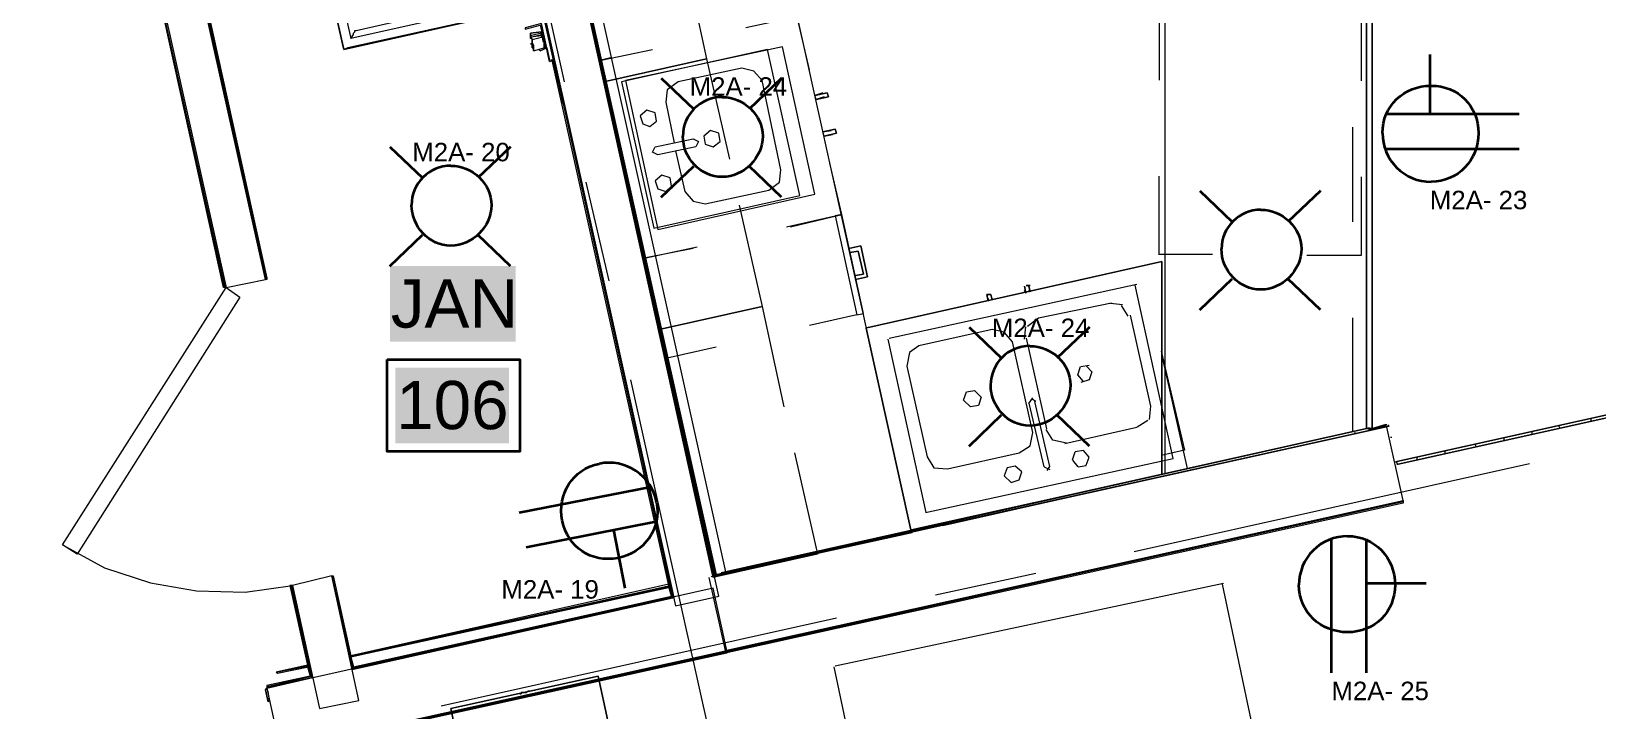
# Model space of a CAD drawing. Header units: millimetres. Extents: x 0.7 to 36.3, y 0.7 to 47.9.
# Drawn here: x 25.939 to 27.868, y 11.575 to 12.412 of the extents above; entities that cross this region are included whole.
import ezdxf

# ---------------------------------------------------------------- set-up
doc = ezdxf.new("R2010")
doc.units = ezdxf.units.MM
doc.header["$LTSCALE"] = 0.007
doc.layers.add('PDF2_Geometry', color=7, linetype='Continuous')
doc.layers.add('PDF_Text', color=7, linetype='Continuous')
doc.layers.add('PDF_Geometry', color=7, linetype='Continuous', true_color=0x777777)
doc.layers.add('PDF_Solid Fills', color=7, linetype='Continuous', true_color=0xffffff)
doc.styles.add('PDF Arial', font='arial.ttf')

msp = doc.modelspace()

# ---------------------------------------------------------------- linework, layer by layer
at = {"layer": 'PDF2_Geometry', "lineweight": 35}
for points in [[(27.6613, 12.3831), (27.6613, 12.3098)], [(27.7713, 12.3098), (27.6063, 12.3098)], [(27.7713, 12.2665), (27.6063, 12.2665)], [(26.5399, 11.8193), (26.7018, 11.8511)], [(26.5483, 11.7768), (26.7102, 11.8086)], [(26.6703, 11.726), (26.6562, 11.798)], [(27.5401, 11.6219), (27.5401, 11.7869)], [(27.5835, 11.6219), (27.5835, 11.7869)], [(27.6568, 11.7319), (27.5835, 11.7319)]]:
    msp.add_lwpolyline(points, dxfattribs=at)
for centre, start, end in [((27.6627, 12.2862), 179.7603, 270.2397), ((26.6503, 11.8209), 10.8792, 101.3587), ((27.5599, 11.7305), 89.7603, 180.2397)]:
    msp.add_arc(centre, 0.0597, start, end, dxfattribs=at)
for points in [[(27.603, 12.2865), (27.603, 12.3198), (27.6296, 12.3448), (27.663, 12.3448)], [(27.663, 12.3448), (27.6963, 12.3448), (27.7213, 12.3198), (27.7213, 12.2865)], [(27.7213, 12.2865), (27.7213, 12.2531), (27.6963, 12.2265), (27.663, 12.2265)], [(26.5928, 11.8093), (26.5864, 11.842), (26.6058, 11.873), (26.6385, 11.8794)], [(26.7089, 11.8321), (26.7154, 11.7994), (26.694, 11.7698), (26.6613, 11.7633)], [(26.6613, 11.7633), (26.6286, 11.7569), (26.5993, 11.7766), (26.5928, 11.8093)], [(27.5601, 11.7903), (27.5935, 11.7903), (27.6185, 11.7636), (27.6185, 11.7303)], [(27.5601, 11.6719), (27.5268, 11.6719), (27.5002, 11.6969), (27.5002, 11.7303)], [(27.6185, 11.7303), (27.6185, 11.6969), (27.5935, 11.6719), (27.5601, 11.6719)]]:
    msp.add_open_spline(points, degree=3, dxfattribs=at)
at = {"layer": 'PDF_Geometry', "lineweight": 18}
for points in [[(25.174, 13.4061), (25.1823, 13.3745), (25.469, 13.4378), (25.8606, 13.5244), (26.0589, 12.6378), (26.0173, 12.6295), (26.0289, 12.5812), (26.0689, 12.5895), (26.1789, 12.0962), (26.2273, 12.1062), (26.1173, 12.6012), (26.5139, 12.6895), (26.7322, 11.7045), (26.7856, 11.7162), (26.5606, 12.7245), (26.4023, 13.4345), (26.7639, 13.5145), (26.7489, 13.5844), (26.3873, 13.5028), (26.2039, 14.3344)], [(26.7761, 11.7405), (27.6112, 11.9255)], [(26.7935, 11.6493), (27.6285, 11.8343), (27.6085, 11.9243)], [(26.7939, 11.6495), (26.7739, 11.7395)]]:
    msp.add_lwpolyline(points, dxfattribs=at)
at = {"layer": 'PDF_Geometry', "lineweight": 9}
for points in [[(27.5835, 11.9227), (27.5835, 13.2643), (27.5835, 13.571)], [(27.5839, 13.5711), (27.5905, 13.5711), (27.5905, 13.2644), (27.5905, 11.9228), (27.5839, 11.9228), (27.5905, 11.9228), (27.5905, 13.2594), (27.5905, 13.5694)], [(27.3336, 13.2643), (27.5835, 13.2643), (27.5835, 11.9227), (27.5835, 12.0594)], [(27.3348, 13.2649), (27.3348, 11.8666)], [(26.7789, 11.7395), (26.5156, 12.9311), (26.7806, 11.7412)], [(26.5156, 12.9311), (26.7789, 11.7429), (26.7789, 11.7412)], [(26.5389, 12.8378), (26.5173, 12.9311), (26.7822, 11.7429), (26.5673, 12.7045)], [(26.5956, 12.3495), (26.4873, 12.8361)], [(26.8206, 12.6712), (26.8272, 12.6728), (26.8089, 12.7595), (26.8072, 12.7695), (26.8089, 12.7595), (27.0222, 11.7979)], [(27.3279, 12.7331), (27.3279, 12.6348), (27.3279, 12.4482), (27.3279, 12.3515)], [(26.3356, 11.6262), (26.3089, 11.7412), (26.3339, 11.6262), (26.7306, 11.7145), (26.5956, 12.3228), (26.5139, 12.6878)], [(26.5956, 12.3228), (26.5939, 12.3228), (26.5123, 12.6895)], [(26.5856, 12.6828), (26.7939, 11.7462)], [(26.5773, 12.3745), (26.5189, 12.6395)], [(26.2689, 12.6345), (26.3239, 12.3895), (26.5623, 12.4428), (26.3289, 12.3912), (26.3239, 12.3895), (26.3223, 12.3962), (26.2706, 12.6278)], [(26.2939, 12.6195), (26.2923, 12.6195), (26.2906, 12.6212), (26.2889, 12.6212), (26.2889, 12.6228), (26.2873, 12.6228), (26.2823, 12.6262), (26.3323, 12.4028)], [(26.1206, 12.5995), (26.2289, 12.1078), (26.2289, 12.1062), (26.2273, 12.1062), (26.1173, 12.5995)], [(26.0689, 12.5895), (26.1789, 12.0962), (26.1773, 12.0962), (26.0673, 12.5895)], [(26.7439, 12.5012), (26.7706, 12.3778), (26.6439, 12.3495), (26.6173, 12.4728)], [(26.5556, 12.4528), (26.3323, 12.4028), (26.3356, 12.4078), (26.3356, 12.4095), (26.3373, 12.4112), (26.3373, 12.4128), (26.3389, 12.4128), (26.5439, 12.4595)], [(27.51, 12.4476), (27.5766, 12.4476), (27.5766, 12.3509)], [(26.8972, 12.3645), (26.8822, 12.4295), (26.8189, 12.4162)], [(26.5673, 12.4095), (26.5539, 12.4062)], [(26.5673, 12.4062), (26.5539, 12.4045), (26.5673, 12.4078), (26.5689, 12.4078)], [(26.5689, 12.4045), (26.5556, 12.4012)], [(26.5656, 12.4195), (26.5723, 12.3912), (26.5639, 12.3895), (26.5656, 12.3878), (26.5739, 12.3912), (26.5773, 12.3762)], [(26.5673, 12.4095), (26.5673, 12.4095)], [(26.5673, 12.4095), (26.5673, 12.4078), (26.5673, 12.4095)], [(26.5556, 12.3962), (26.5539, 12.3962)], [(26.5556, 12.3912), (26.5573, 12.3912)], [(26.5573, 12.3878), (26.5706, 12.3912)], [(26.5706, 12.3962), (26.5706, 12.3962)], [(26.5706, 12.3962), (26.5706, 12.3945), (26.5706, 12.3962)], [(26.5706, 12.3945), (26.5706, 12.3945)], [(26.7822, 11.7429), (26.6406, 12.3762), (26.7039, 12.3895)], [(26.7239, 11.7312), (26.3323, 11.6429), (26.7256, 11.7295), (26.5823, 12.3762), (26.7289, 11.7145)], [(26.7239, 11.7295), (26.5806, 12.3762)], [(26.6722, 12.2262), (26.6439, 12.3495), (26.7706, 12.3778), (26.7989, 12.2545)], [(26.7322, 12.2645), (26.7439, 12.2145), (26.7539, 12.2028), (26.7689, 12.1995), (26.8472, 12.2162), (26.8606, 12.2262), (26.8622, 12.2412), (26.8389, 12.3512), (26.8289, 12.3628), (26.8139, 12.3662), (26.7356, 12.3495), (26.7222, 12.3395), (26.7206, 12.3245), (26.7306, 12.2745)], [(26.9056, 12.3278), (26.9156, 12.3312), (26.9056, 12.3278), (26.9206, 12.3312), (26.9189, 12.3362), (26.9039, 12.3328)], [(26.9156, 12.2828), (26.9256, 12.2845), (26.9156, 12.2828), (26.9306, 12.2862), (26.9289, 12.2912), (26.9139, 12.2878)], [(27.5663, 12.2939), (27.5663, 12.1772)], [(27.5835, 12.1777), (27.5835, 12.296)], [(26.8739, 12.1712), (26.9372, 12.1862), (26.9222, 12.2495)], [(27.3279, 12.1365), (27.3279, 12.2332)], [(27.5766, 12.2326), (27.5766, 12.1359), (27.51, 12.1359)], [(26.6506, 12.1045), (26.6223, 12.2262)], [(26.8106, 12.1978), (26.8389, 12.0728), (26.7122, 12.0445), (26.6839, 12.1695)], [(26.8689, 12.1712), (26.9289, 12.1845), (26.9556, 12.0628), (26.8972, 12.0495)], [(26.9556, 12.0628), (26.9639, 12.0645), (26.9372, 12.1862), (26.9289, 12.1845)], [(26.7539, 12.1445), (26.6956, 12.1328), (26.7589, 12.1462)], [(26.9539, 12.1062), (26.9689, 12.1095), (26.9606, 12.1478), (26.9456, 12.1445), (26.9606, 12.1478), (26.9456, 12.1445)], [(26.9472, 12.1395), (26.9572, 12.1412), (26.9472, 12.1395), (26.9572, 12.1412), (26.9639, 12.1128), (26.9572, 12.1412), (26.9472, 12.1395), (26.9572, 12.1412), (26.9639, 12.1128), (26.9572, 12.1412), (26.9639, 12.1128), (26.9572, 12.1412), (26.9472, 12.1395), (26.9456, 12.1445), (26.9606, 12.1478), (26.9689, 12.1095), (26.9539, 12.1062), (26.9539, 12.1112), (26.9639, 12.1128), (26.9539, 12.1112), (26.9639, 12.1128), (26.9539, 12.1112), (26.9639, 12.1128), (26.9539, 12.1112)], [(27.3936, 12.1368), (27.3285, 12.1368)], [(27.023, 11.7982), (27.3314, 11.8665), (27.3314, 12.1282), (26.968, 12.0465), (27.3314, 12.1282), (27.3314, 11.8665)], [(27.3003, 12.1001), (26.9953, 12.0335)], [(27.0402, 11.8194), (27.3452, 11.886), (27.2986, 12.0993)], [(27.2692, 12.077), (27.1792, 12.0587)], [(27.283, 12.0749), (27.2679, 12.0765)], [(26.7389, 11.9212), (26.7122, 12.0445), (26.8389, 12.0728), (26.8656, 11.9495)], [(27.166, 12.0488), (27.1794, 12.0588)], [(27.2899, 12.0609), (27.2815, 12.0742)], [(27.3159, 11.9337), (27.3176, 11.9504), (27.2926, 12.0621)], [(27.5663, 12.0589), (27.5663, 11.9189)], [(27.1472, 12.0295), (27.1372, 12.0412), (27.1222, 12.0445), (27.0322, 12.0245), (27.0206, 12.0162), (27.0172, 11.9995), (27.0422, 11.8878), (27.0506, 11.8745), (27.0672, 11.8729), (27.1556, 11.8928)], [(27.1622, 12.0328), (27.1639, 12.0478)], [(26.7822, 12.0228), (26.7222, 12.0095)], [(26.9939, 12.0328), (27.0406, 11.8195)], [(27.1691, 11.9013), (27.1725, 11.918), (27.1475, 12.0296)], [(27.1897, 11.9223), (27.1647, 12.034)], [(27.2315, 11.999), (27.2416, 12.0007)], [(27.2383, 11.9993), (27.245, 11.9926), (27.2417, 11.9826)], [(27.3306, 12.0179), (27.359, 11.8962), (27.3306, 11.8896)], [(27.3324, 12.007), (27.3625, 11.8737)], [(26.7972, 11.4445), (26.6772, 11.9828)], [(27.2279, 11.9889), (27.2312, 11.9989)], [(27.2346, 11.9806), (27.228, 11.9889)], [(27.2416, 11.9826), (27.2315, 11.9792)], [(27.1675, 11.9537), (27.1725, 11.9604)], [(27.1863, 11.8756), (27.1679, 11.9539)], [(27.1709, 11.9597), (27.1759, 11.9563)], [(27.1899, 11.8709), (27.1932, 11.8759), (27.1748, 11.9559)], [(26.7836, 11.7435), (27.587, 11.9235), (26.7887, 11.7451)], [(27.212, 11.9044), (27.3003, 11.9244)], [(27.3007, 11.9246), (27.3141, 11.9329)], [(27.5853, 11.9228), (27.587, 11.9228)], [(27.5911, 11.9231), (27.6077, 11.9281), (27.6077, 11.9264), (27.586, 11.9214), (27.6077, 11.9264)], [(27.6095, 11.9272), (27.6112, 11.9255), (27.5861, 11.9205)], [(27.6077, 11.9264), (27.6077, 11.9264)], [(27.6077, 11.9264), (27.6077, 11.9264)], [(27.6077, 11.9264), (27.6077, 11.9264)], [(27.6077, 11.9264), (27.6077, 11.9264)], [(27.6077, 11.9264), (27.6077, 11.9264)], [(26.7821, 11.7418), (27.587, 11.9201), (26.7804, 11.7418)], [(27.1883, 11.9217), (27.1967, 11.9083)], [(27.1972, 11.9086), (27.2139, 11.9053)], [(27.568, 11.9173), (27.5697, 11.9173)], [(27.6129, 11.9122), (27.6146, 11.9122)], [(26.8789, 11.8928), (26.9072, 11.7679), (26.7789, 11.7395), (26.7522, 11.8645)], [(27.1557, 11.8929), (27.169, 11.9012)], [(27.2243, 11.8938), (27.2209, 11.8838)], [(27.2211, 11.8838), (27.2277, 11.8755)], [(27.2346, 11.8956), (27.2246, 11.8939)], [(27.2382, 11.8774), (27.2416, 11.8873), (27.2349, 11.8957)], [(27.0615, 11.8033), (27.3348, 11.8649)], [(27.1865, 11.8757), (27.1932, 11.8723)], [(27.2281, 11.8756), (27.2381, 11.8773)], [(27.3625, 11.8703), (27.2574, 11.847)], [(27.2973, 11.7712), (27.7839, 11.8795)], [(27.6215, 11.8807), (27.6215, 11.8807)], [(27.6215, 11.8807), (27.6215, 11.8807)], [(26.7935, 11.6493), (27.6285, 11.8343), (27.6285, 11.8327), (27.6285, 11.831), (26.7935, 11.646)], [(27.6285, 11.8327), (27.6285, 11.8327)], [(27.6285, 11.8327), (27.6285, 11.8327)], [(27.6285, 11.8327), (27.6285, 11.8327)], [(27.6285, 11.8327), (27.6285, 11.8327)], [(27.6285, 11.8327), (27.6285, 11.8327)], [(27.1406, 11.8212), (27.0356, 11.7979)], [(26.7956, 11.7445), (27.0239, 11.7945)], [(25.9773, 11.7795), (26.0289, 11.7512), (26.0856, 11.7329), (26.1423, 11.7229), (26.2023, 11.7212), (26.2606, 11.7295)], [(26.2789, 11.6295), (26.2823, 11.6179), (26.2289, 11.6062), (26.2289, 11.6045), (26.2289, 11.6029), (26.2856, 11.6162), (26.2606, 11.7295), (26.2589, 11.7295), (26.2573, 11.7295), (26.2789, 11.6312), (26.2406, 11.6229), (26.2806, 11.6312), (26.2589, 11.7295), (26.2839, 11.6162), (26.2806, 11.6295), (26.2423, 11.6212)], [(26.3089, 11.7412), (26.3089, 11.7412)], [(26.7272, 11.7295), (26.3306, 11.6412), (26.7272, 11.7279)], [(27.4074, 11.732), (26.929, 11.6303)], [(27.0293, 11.1497), (27.5075, 11.2513), (27.406, 11.7313)], [(27.0525, 11.718), (27.1759, 11.7447)], [(26.3339, 11.6279), (26.3323, 11.6412), (26.3356, 11.6295), (26.7272, 11.7162), (26.7239, 11.7279)], [(26.7289, 11.7162), (26.7256, 11.7279), (26.3323, 11.6412)], [(26.3339, 11.6279), (26.7289, 11.7162), (26.3339, 11.6279)], [(26.4439, 11.5812), (26.9306, 11.6895)], [(26.2589, 11.5295), (26.7956, 11.6479), (26.2589, 11.5295), (26.5139, 11.5862), (26.7956, 11.6495), (26.7956, 11.6479), (26.7956, 11.6462), (26.2589, 11.5279), (26.2439, 11.5229), (26.2406, 11.5412), (26.2423, 11.5429)], [(26.7939, 11.6462), (26.7939, 11.6479), (26.7939, 11.6495)], [(26.2856, 11.6179), (26.2289, 11.6045), (26.2839, 11.6162)], [(26.2823, 11.6295), (26.2423, 11.6212), (26.2406, 11.6229), (26.2823, 11.6312)], [(26.2406, 11.6229), (26.2406, 11.6229)], [(26.4556, 11.5779), (26.6372, 11.6179), (26.4556, 11.5779)], [(26.9272, 11.6295), (27.0289, 11.1495)], [(26.2323, 11.5879), (26.2306, 11.5995)], [(26.4673, 11.5229), (26.4556, 11.5779), (26.4673, 11.5229)]]:
    msp.add_lwpolyline(points, dxfattribs=at)
for points in [[(26.5239, 12.6412), (26.5823, 12.3762)], [(26.5239, 12.6412), (26.5823, 12.3762)], [(26.2289, 12.1062), (26.1189, 12.5995)], [(26.1756, 12.0962), (26.0673, 12.5878), (26.1773, 12.0962)], [(26.5739, 12.3912), (26.5673, 12.4212), (26.5473, 12.4162), (26.5473, 12.4145), (26.5656, 12.4195), (26.5723, 12.3912), (26.5639, 12.3895), (26.5656, 12.3878)], [(26.5539, 12.4095), (26.5673, 12.4112)], [(26.5573, 12.3878), (26.5573, 12.3895), (26.5573, 12.3912), (26.5573, 12.3928), (26.5573, 12.3945), (26.5556, 12.3962), (26.5556, 12.3995), (26.5556, 12.4012), (26.5556, 12.4028), (26.5539, 12.4028), (26.5539, 12.4045), (26.5539, 12.4062), (26.5539, 12.4095), (26.5539, 12.4062), (26.5539, 12.4045), (26.5556, 12.4012), (26.5556, 12.3978), (26.5573, 12.3945), (26.5573, 12.3912)], [(26.5706, 12.3912), (26.5706, 12.3945), (26.5706, 12.3978), (26.5689, 12.4012), (26.5689, 12.4045), (26.5673, 12.4078), (26.5673, 12.4095), (26.5673, 12.4112), (26.5673, 12.4095), (26.5673, 12.4078), (26.5673, 12.4062), (26.5673, 12.4045), (26.5689, 12.4045), (26.5689, 12.4028), (26.5689, 12.3995), (26.5706, 12.3978), (26.5706, 12.3962), (26.5706, 12.3945), (26.5706, 12.3928)], [(26.5539, 12.3962), (26.5556, 12.3962), (26.5556, 12.3945), (26.5556, 12.3928), (26.5556, 12.3912), (26.5556, 12.3928), (26.5556, 12.3945), (26.5556, 12.3962)], [(26.6656, 12.3495), (26.7056, 12.1695), (26.8856, 12.2095), (26.8456, 12.3895)], [(26.7106, 12.1678), (26.9039, 12.2112), (26.8639, 12.3928), (26.6706, 12.3512)], [(26.5773, 12.3745), (26.5823, 12.3762), (26.5789, 12.3762), (26.5823, 12.3762)], [(26.6406, 12.3762), (26.6539, 12.3795)], [(26.9206, 12.3312), (26.9056, 12.3278), (26.9039, 12.3328), (26.9189, 12.3362)], [(26.9139, 12.3362), (26.9039, 12.3328)], [(26.7006, 12.2945), (26.7089, 12.3012), (26.7072, 12.3112), (26.6972, 12.3145), (26.6889, 12.3078), (26.6922, 12.2978)], [(26.7789, 12.2695), (26.7872, 12.2762), (26.7856, 12.2862), (26.7756, 12.2895), (26.7672, 12.2828), (26.7689, 12.2728)], [(26.9306, 12.2862), (26.9156, 12.2828), (26.9139, 12.2878), (26.9289, 12.2912)], [(26.9239, 12.2895), (26.9139, 12.2878)], [(26.7106, 12.2595), (26.7039, 12.2628), (26.7072, 12.2695), (26.7539, 12.2795), (26.7606, 12.2762), (26.7572, 12.2695)], [(26.7206, 12.2145), (26.7272, 12.2212), (26.7256, 12.2312), (26.7156, 12.2345), (26.7072, 12.2278), (26.7106, 12.2178)], [(26.9539, 12.1062), (26.9689, 12.1095), (26.9606, 12.1478), (26.9689, 12.1095), (26.9539, 12.1062), (26.9689, 12.1095), (26.9606, 12.1478), (26.9456, 12.1445), (26.9606, 12.1478), (26.9689, 12.1095)], [(27.1639, 12.0895), (27.1622, 12.0978)], [(27.164, 12.0986), (27.169, 12.0986)], [(27.1673, 12.0979), (27.169, 12.0912), (27.1673, 12.0929), (27.169, 12.0912)], [(27.6191, 11.8819), (28.5957, 12.0986)], [(27.1206, 12.0878), (27.1222, 12.0812), (27.1222, 12.0828), (27.1222, 12.0812), (27.1206, 12.0878), (27.1156, 12.0878), (27.1172, 12.0795), (27.1156, 12.0878)], [(27.1172, 12.0828), (27.1172, 12.0795)], [(27.1622, 12.0928), (27.1639, 12.0895)], [(27.6206, 11.8786), (28.5957, 12.0953)], [(26.9672, 12.0462), (27.0222, 11.7979)], [(27.0872, 11.9578), (27.0906, 11.9678), (27.1006, 11.9695), (27.1089, 11.9612), (27.1056, 11.9512), (27.0956, 11.9495)], [(27.587, 11.9201), (27.587, 11.9235)], [(27.1372, 11.8645), (27.1456, 11.8562), (27.1556, 11.8595), (27.1589, 11.8695), (27.1506, 11.8762), (27.1406, 11.8745)], [(27.6199, 11.8823), (27.6215, 11.879)], [(26.7935, 11.6477), (27.6285, 11.8327)], [(26.3323, 11.6429), (26.3089, 11.7412), (26.3106, 11.7412)], [(26.6489, 11.5629), (26.6372, 11.6179)], [(26.2289, 11.6029), (26.2273, 11.6012), (26.2306, 11.5862), (26.2323, 11.5879), (26.2306, 11.5862), (26.2273, 11.6012)], [(26.5406, 11.5962), (26.5423, 11.5962), (26.5423, 11.5979), (26.5439, 11.5979), (26.5456, 11.5979), (26.5473, 11.5979), (26.5489, 11.5979), (26.5506, 11.5995), (26.5523, 11.5995), (26.5506, 11.5995), (26.5489, 11.5979), (26.5473, 11.5979), (26.5456, 11.5979), (26.5439, 11.5979), (26.5423, 11.5979), (26.5423, 11.5962)]]:
    msp.add_lwpolyline(points, close=True, dxfattribs=at)
at = {"layer": 'PDF_Geometry', "lineweight": 35}
for points in [[(26.7147, 12.3541), (26.7547, 12.3158)], [(26.863, 12.3541), (26.823, 12.3158)], [(26.3806, 12.2695), (26.4206, 12.2312)], [(26.5289, 12.2695), (26.4889, 12.2312)], [(26.7147, 12.2075), (26.7547, 12.2458)], [(26.863, 12.2075), (26.823, 12.2458)], [(27.3781, 12.2154), (27.4181, 12.1771)], [(27.5265, 12.2154), (27.4865, 12.1771)], [(26.3806, 12.1228), (26.4206, 12.1612)], [(26.5289, 12.1228), (26.4889, 12.1612)], [(27.3781, 12.0688), (27.4181, 12.1071)], [(27.5265, 12.0688), (27.4865, 12.1071)], [(27.0938, 12.0477), (27.1338, 12.0094)], [(27.2421, 12.0477), (27.2021, 12.0094)], [(27.0938, 11.901), (27.1338, 11.9394)], [(27.2421, 11.901), (27.2021, 11.9394)]]:
    msp.add_lwpolyline(points, dxfattribs=at)
at = {"layer": 'PDF_Geometry', "lineweight": 13}
msp.add_lwpolyline([(25.9956, 11.7679), (25.9773, 11.7795), (26.1789, 12.0962), (26.1956, 12.0845)], close=True, dxfattribs=at)
at = {"layer": 'PDF_Geometry', "color": 9, "lineweight": 9, "true_color": 0xbababa}
msp.add_lwpolyline([(26.7022, 12.0912), (26.7022, 12.0912)], dxfattribs=at)
at = {"layer": 'PDF_Geometry', "color": 7, "lineweight": 35}
msp.add_lwpolyline([(26.3773, 12.0078), (26.5406, 12.0078), (26.5406, 11.8945), (26.3773, 11.8945)], close=True, dxfattribs=at)
at = {"layer": 'PDF_Geometry', "color": 7, "lineweight": 9, "true_color": 0xfefefe}
for points in [[(27.8219, 11.9227), (27.8202, 11.9261)], [(27.8599, 11.9323), (27.8599, 11.9357)], [(27.7183, 11.9007), (27.7166, 11.904)], [(27.7528, 11.9088), (27.7528, 11.9122)], [(27.7874, 11.9153), (27.7874, 11.9186)], [(27.6457, 11.8836), (27.6457, 11.887)], [(27.6803, 11.8918), (27.6803, 11.8951)]]:
    msp.add_lwpolyline(points, dxfattribs=at)
at = {"layer": 'PDF_Geometry', "lineweight": 18}
for points in [[(26.3423, 11.5879), (26.3089, 11.7412), (26.2606, 11.7295), (26.2939, 11.5779)], [(26.2456, 11.5279), (26.7956, 11.6495), (26.7789, 11.7262), (26.2289, 11.6029)]]:
    msp.add_lwpolyline(points, close=True, dxfattribs=at)
at = {"layer": 'PDF_Geometry', "lineweight": 35}
for centre in [(26.7897, 12.2824), (26.4556, 12.1978), (27.4532, 12.1437), (27.1688, 11.976)]:
    msp.add_arc(centre, 0.0484, 90.0411, 179.9589, dxfattribs=at)
for points in [[(26.7897, 12.3308), (26.8164, 12.3308), (26.8397, 12.3091), (26.8397, 12.2825)], [(26.7897, 12.2325), (26.763, 12.2325), (26.7414, 12.2558), (26.7414, 12.2825)], [(26.8397, 12.2825), (26.8397, 12.2558), (26.8164, 12.2325), (26.7897, 12.2325)], [(26.4556, 12.2462), (26.4823, 12.2462), (26.5056, 12.2245), (26.5056, 12.1978)], [(26.4556, 12.1478), (26.4289, 12.1478), (26.4073, 12.1712), (26.4073, 12.1978)], [(26.5056, 12.1978), (26.5056, 12.1712), (26.4823, 12.1478), (26.4556, 12.1478)], [(27.4531, 12.1921), (27.4798, 12.1921), (27.5031, 12.1704), (27.5031, 12.1438)], [(27.4531, 12.0938), (27.4265, 12.0938), (27.4048, 12.1171), (27.4048, 12.1438)], [(27.5031, 12.1438), (27.5031, 12.1171), (27.4798, 12.0938), (27.4531, 12.0938)], [(27.1688, 12.0243), (27.1955, 12.0243), (27.2188, 12.0027), (27.2188, 11.976)], [(27.1688, 11.926), (27.1421, 11.926), (27.1205, 11.9494), (27.1205, 11.976)], [(27.2188, 11.976), (27.2188, 11.9494), (27.1955, 11.926), (27.1688, 11.926)]]:
    msp.add_open_spline(points, degree=3, dxfattribs=at)
at = {"layer": 'PDF_Solid Fills', "lineweight": 35, "transparency": 33554559}
for points in [[(26.3806, 12.0295), (26.5356, 12.0295), (26.3806, 12.1228), (26.5356, 12.1228)], [(26.3873, 11.9045), (26.5273, 11.9045), (26.3873, 11.9978), (26.5273, 11.9978)]]:
    msp.add_solid(points, dxfattribs=at)

# ---------------------------------------------------------------- texts
at = {"layer": 'PDF_Text', "attachment_point": 4, "style": 'PDF Arial'}
for s, insert, char_height in [('M2A- 24', (26.7497, 12.3438), 0.02276), ('M2A- 20', (26.4081, 12.2629), 0.02276), ('M2A- 23', (27.6613, 12.2039), 0.02276), ('JAN', (26.3817, 12.0762), 0.05939), ('M2A- 24', (27.1219, 12.0467), 0.02276), ('106', (26.3883, 11.9512), 0.05939), ('M2A- 19', (26.5178, 11.7245), 0.02276), ('M2A- 25', (27.5401, 11.5995), 0.02276)]:
    msp.add_mtext(s, dxfattribs=dict(at, insert=insert, char_height=char_height))

doc.saveas('drawing.dxf')
